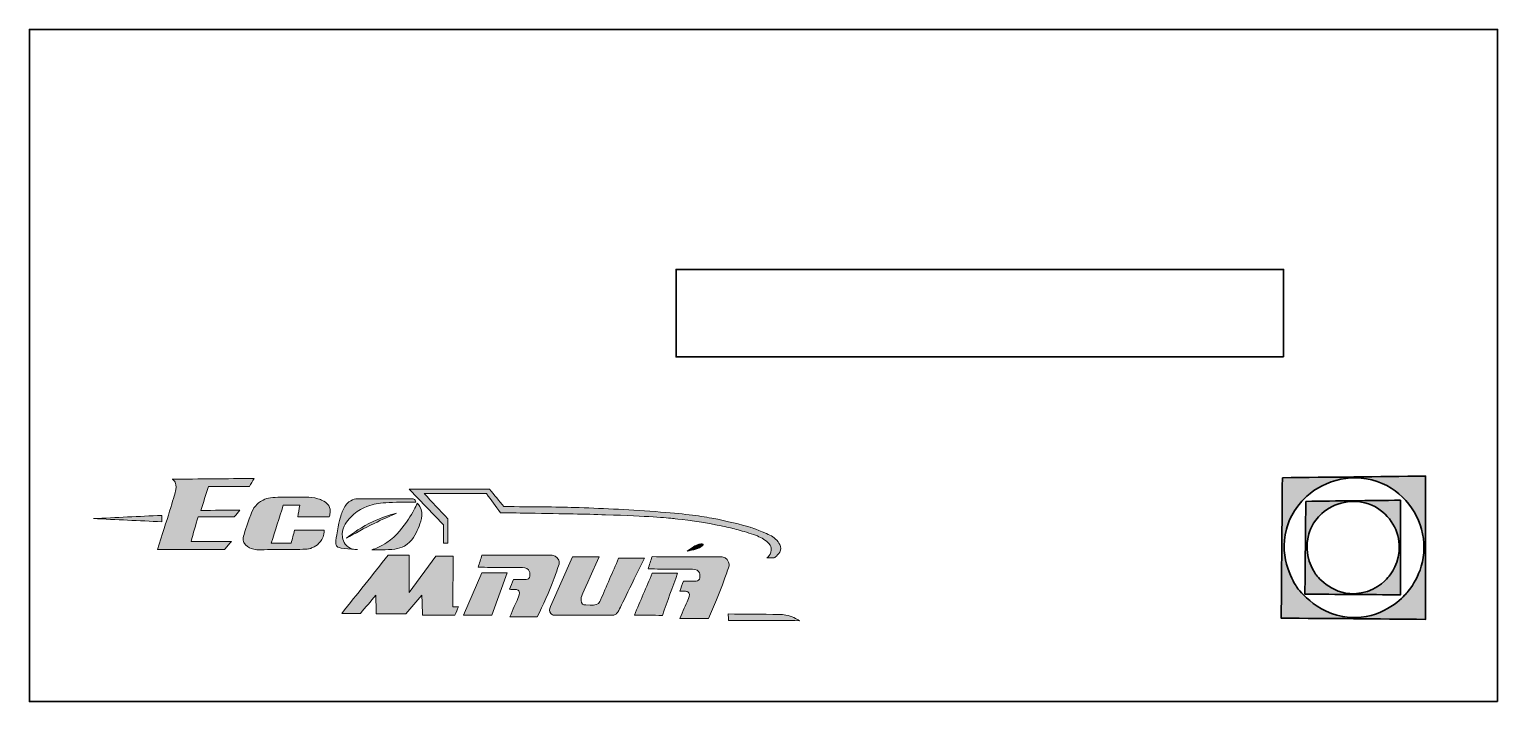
# Model space of a CAD drawing. Header units: centimetres. Extents: x 4.4 to 35.6, y -27.8 to -2.2.
# Drawn here: x 25.32 to 35.4, y -27.66 to -23.05 of the extents above; entities that cross this region are included whole.
import ezdxf

# ---------------------------------------------------------------- set-up
doc = ezdxf.new("R2010")
doc.units = ezdxf.units.CM
doc.header["$MEASUREMENT"] = 0
doc.layers.add('Camada 1', color=7, linetype='Continuous', lineweight=0)

msp = doc.modelspace()

# ---------------------------------------------------------------- hatches: boundary and pattern name
at = {"layer": 'Camada 1', "true_color": 0x1d1d1b, "transparency": 33554687}
h = msp.add_hatch(color=250, dxfattribs=at)
h.dxf.hatch_style = 2
edge = h.paths.add_edge_path()
edge.add_spline(control_points=[(34.77, -26.918), (34.748, -26.943), (34.624, -27.08), (34.421, -27.085), (34.172, -27.09), (34.029, -26.891), (34.017, -26.875), (34.002, -26.853), (33.89, -26.686), (33.946, -26.478), (33.955, -26.445), (33.987, -26.34), (34.085, -26.253), (34.208, -26.142), (34.412, -26.081), (34.604, -26.165), (34.772, -26.239), (34.878, -26.403), (34.889, -26.574), (34.901, -26.762), (34.793, -26.892), (34.77, -26.918)], knot_values=[0, 0, 0, 0, 1, 1, 1, 2, 2, 2, 3, 3, 3, 4, 4, 4, 5, 5, 5, 6, 6, 6, 7, 7, 7, 7], degree=3, periodic=0)
edge = h.paths.add_edge_path()
edge.add_spline(control_points=[(33.918, -26.126), (33.916, -26.447), (33.913, -26.768), (33.91, -27.089), (34.24, -27.091), (34.571, -27.094), (34.901, -27.097), (34.901, -26.769), (34.901, -26.441), (34.901, -26.114), (34.573, -26.118), (34.246, -26.122), (33.918, -26.126)], knot_values=[0, 0, 0, 0, 1, 1, 1, 2, 2, 2, 3, 3, 3, 4, 4, 4, 4], degree=3, periodic=0)
at = {"layer": 'Camada 1', "true_color": 0x1a1413, "transparency": 33554687}
h = msp.add_hatch(color=250, dxfattribs=at)
h.dxf.hatch_style = 2
edge = h.paths.add_edge_path()
edge.add_spline(control_points=[(26.3, -26.136), (26.306, -26.139), (26.315, -26.146), (26.321, -26.157), (26.333, -26.179), (26.327, -26.205), (26.324, -26.218), (26.313, -26.258), (26.267, -26.412), (26.199, -26.619), (26.353, -26.619), (26.506, -26.619), (26.66, -26.619), (26.676, -26.601), (26.691, -26.582), (26.707, -26.564), (26.614, -26.564), (26.522, -26.564), (26.43, -26.563), (26.446, -26.507), (26.462, -26.451), (26.478, -26.394), (26.561, -26.394), (26.644, -26.395), (26.727, -26.395), (26.74, -26.38), (26.752, -26.364), (26.764, -26.349), (26.675, -26.349), (26.587, -26.349), (26.498, -26.35), (26.515, -26.295), (26.532, -26.241), (26.55, -26.187), (26.643, -26.187), (26.737, -26.187), (26.831, -26.187), (26.842, -26.168), (26.852, -26.149), (26.863, -26.131), (26.675, -26.132), (26.488, -26.134), (26.3, -26.136)], knot_values=[0, 0, 0, 0, 1, 1, 1, 2, 2, 2, 3, 3, 3, 4, 4, 4, 5, 5, 5, 6, 6, 6, 7, 7, 7, 8, 8, 8, 9, 9, 9, 10, 10, 10, 11, 11, 11, 12, 12, 12, 13, 13, 13, 14, 14, 14, 14], degree=3, periodic=0)
h = msp.add_hatch(color=250, dxfattribs=at)
h.dxf.hatch_style = 2
edge = h.paths.add_edge_path()
edge.add_spline(control_points=[(27.162, -26.395), (27.234, -26.394), (27.306, -26.394), (27.378, -26.394), (27.381, -26.387), (27.394, -26.349), (27.375, -26.317), (27.363, -26.298), (27.342, -26.287), (27.331, -26.281), (27.324, -26.278), (27.315, -26.274), (27.301, -26.27), (27.27, -26.261), (27.245, -26.26), (27.221, -26.259), (27.185, -26.258), (27.17, -26.259), (27.125, -26.259), (27.067, -26.259), (27.074, -26.258), (27.047, -26.259), (26.987, -26.261), (26.957, -26.262), (26.924, -26.279), (26.899, -26.291), (26.884, -26.307), (26.874, -26.318), (26.858, -26.335), (26.845, -26.354), (26.802, -26.488), (26.789, -26.531), (26.783, -26.55), (26.793, -26.57), (26.804, -26.594), (26.829, -26.605), (26.843, -26.611), (26.867, -26.621), (26.884, -26.62), (26.955, -26.619), (26.987, -26.619), (27.018, -26.619), (27.05, -26.619), (27.1, -26.618), (27.117, -26.618), (27.148, -26.618), (27.23, -26.616), (27.24, -26.614), (27.251, -26.61), (27.266, -26.604), (27.305, -26.59), (27.327, -26.55), (27.342, -26.524), (27.343, -26.499), (27.343, -26.485), (27.275, -26.485), (27.208, -26.485), (27.14, -26.485), (27.133, -26.515), (27.125, -26.545), (27.117, -26.575), (27.072, -26.575), (27.026, -26.575), (26.981, -26.574), (27.008, -26.488), (27.036, -26.402), (27.063, -26.315), (27.101, -26.315), (27.138, -26.315), (27.176, -26.315), (27.171, -26.342), (27.167, -26.368), (27.162, -26.395)], knot_values=[0, 0, 0, 0, 1, 1, 1, 2, 2, 2, 3, 3, 3, 4, 4, 4, 5, 5, 5, 6, 6, 6, 7, 7, 7, 8, 8, 8, 9, 9, 9, 10, 10, 10, 11, 11, 11, 12, 12, 12, 13, 13, 13, 14, 14, 14, 15, 15, 15, 16, 16, 16, 17, 17, 17, 18, 18, 18, 19, 19, 19, 20, 20, 20, 21, 21, 21, 22, 22, 22, 23, 23, 23, 24, 24, 24, 24], degree=3, periodic=0)
h = msp.add_hatch(color=250, dxfattribs=at)
h.dxf.hatch_style = 2
edge = h.paths.add_edge_path()
edge.add_spline(control_points=[(27.573, -26.619), (27.565, -26.619), (27.528, -26.62), (27.499, -26.593), (27.468, -26.564), (27.468, -26.524), (27.468, -26.512), (27.468, -26.459), (27.503, -26.421), (27.525, -26.398), (27.583, -26.335), (27.655, -26.315), (27.687, -26.307), (27.722, -26.298), (27.762, -26.297), (27.841, -26.294), (27.895, -26.292), (27.941, -26.292), (27.973, -26.293), (27.972, -26.291), (27.972, -26.281), (27.963, -26.275), (27.958, -26.271), (27.952, -26.271), (27.95, -26.271), (27.82, -26.271), (27.69, -26.271), (27.56, -26.271), (27.548, -26.274), (27.53, -26.279), (27.513, -26.292), (27.498, -26.303), (27.485, -26.319), (27.468, -26.359), (27.459, -26.382), (27.45, -26.409), (27.435, -26.489), (27.42, -26.569), (27.421, -26.587), (27.432, -26.598), (27.439, -26.604), (27.446, -26.607), (27.48, -26.611), (27.517, -26.616), (27.548, -26.618), (27.573, -26.619)], knot_values=[0, 0, 0, 0, 1, 1, 1, 2, 2, 2, 3, 3, 3, 4, 4, 4, 5, 5, 5, 6, 6, 6, 7, 7, 7, 8, 8, 8, 9, 9, 9, 10, 10, 10, 11, 11, 11, 12, 12, 12, 13, 13, 13, 14, 14, 14, 15, 15, 15, 15], degree=3, periodic=0)
h = msp.add_hatch(color=250, dxfattribs=at)
h.dxf.hatch_style = 2
edge = h.paths.add_edge_path()
edge.add_spline(control_points=[(28.191, -26.407), (28.191, -26.463), (28.191, -26.519), (28.191, -26.575), (28.191, -26.575), (28.162, -26.575), (28.162, -26.575), (28.162, -26.575), (28.162, -26.448), (28.162, -26.448), (28.162, -26.448), (27.926, -26.204), (27.926, -26.204), (27.926, -26.204), (28.478, -26.204), (28.478, -26.204), (28.511, -26.244), (28.544, -26.284), (28.577, -26.324), (28.771, -26.324), (28.935, -26.326), (29.062, -26.33), (29.234, -26.335), (29.415, -26.343), (29.616, -26.358), (29.814, -26.373), (29.909, -26.386), (30.004, -26.403), (30.113, -26.424), (30.203, -26.447), (30.266, -26.465), (30.266, -26.465), (30.296, -26.473), (30.378, -26.509), (30.41, -26.523), (30.437, -26.536), (30.458, -26.565), (30.466, -26.576), (30.476, -26.591), (30.476, -26.61), (30.475, -26.648), (30.436, -26.672), (30.432, -26.674), (30.415, -26.674), (30.399, -26.674), (30.382, -26.674), (30.388, -26.67), (30.397, -26.663), (30.403, -26.651), (30.414, -26.631), (30.412, -26.61), (30.408, -26.597), (30.404, -26.585), (30.395, -26.57), (30.358, -26.547), (30.331, -26.53), (30.306, -26.52), (30.257, -26.505), (30.214, -26.491), (30.178, -26.482), (30.146, -26.474), (30.135, -26.471), (30.089, -26.46), (30.041, -26.45), (29.896, -26.421), (29.745, -26.406), (29.745, -26.406), (29.691, -26.4), (29.57, -26.389), (29.275, -26.38), (29.13, -26.375), (29.002, -26.373), (28.745, -26.369), (28.665, -26.367), (28.599, -26.366), (28.553, -26.366), (28.521, -26.322), (28.49, -26.279), (28.458, -26.235), (28.315, -26.234), (28.172, -26.233), (28.029, -26.233), (28.083, -26.291), (28.137, -26.349), (28.191, -26.407)], knot_values=[0, 0, 0, 0, 1, 1, 1, 2, 2, 2, 3, 3, 3, 4, 4, 4, 5, 5, 5, 6, 6, 6, 7, 7, 7, 8, 8, 8, 9, 9, 9, 10, 10, 10, 11, 11, 11, 12, 12, 12, 13, 13, 13, 14, 14, 14, 15, 15, 15, 16, 16, 16, 17, 17, 17, 18, 18, 18, 19, 19, 19, 20, 20, 20, 21, 21, 21, 22, 22, 22, 23, 23, 23, 24, 24, 24, 25, 25, 25, 26, 26, 26, 27, 27, 27, 28, 28, 28, 28], degree=3, periodic=0)
at = {"layer": 'Camada 1', "true_color": 0x1d1d1b, "transparency": 33554687}
h = msp.add_hatch(color=250, dxfattribs=at)
h.dxf.hatch_style = 2
edge = h.paths.add_edge_path()
edge.add_spline(control_points=[(34.642, -26.811), (34.627, -26.828), (34.545, -26.918), (34.411, -26.921), (34.246, -26.925), (34.152, -26.793), (34.144, -26.783), (34.134, -26.768), (34.06, -26.658), (34.097, -26.521), (34.103, -26.499), (34.124, -26.429), (34.189, -26.371), (34.27, -26.299), (34.405, -26.258), (34.532, -26.314), (34.643, -26.363), (34.713, -26.471), (34.72, -26.584), (34.728, -26.708), (34.657, -26.794), (34.642, -26.811)], knot_values=[0, 0, 0, 0, 1, 1, 1, 2, 2, 2, 3, 3, 3, 4, 4, 4, 5, 5, 5, 6, 6, 6, 7, 7, 7, 7], degree=3, periodic=0)
edge = h.paths.add_edge_path()
edge.add_spline(control_points=[(34.079, -26.288), (34.077, -26.5), (34.075, -26.712), (34.073, -26.924), (34.292, -26.926), (34.51, -26.927), (34.728, -26.929), (34.728, -26.713), (34.728, -26.496), (34.728, -26.28), (34.512, -26.282), (34.295, -26.285), (34.079, -26.288)], knot_values=[0, 0, 0, 0, 1, 1, 1, 2, 2, 2, 3, 3, 3, 4, 4, 4, 4], degree=3, periodic=0)
at = {"layer": 'Camada 1', "true_color": 0x1a1413, "transparency": 33554687}
h = msp.add_hatch(color=250, dxfattribs=at)
h.dxf.hatch_style = 2
edge = h.paths.add_edge_path()
edge.add_spline(control_points=[(26.229, -26.384), (26.23, -26.398), (26.23, -26.413), (26.23, -26.428), (26.073, -26.42), (25.917, -26.413), (25.76, -26.406), (25.916, -26.399), (26.073, -26.391), (26.229, -26.384)], knot_values=[0, 0, 0, 0, 1, 1, 1, 2, 2, 2, 3, 3, 3, 3], degree=3, periodic=0)
h = msp.add_hatch(color=250, dxfattribs=at)
h.dxf.hatch_style = 2
edge = h.paths.add_edge_path()
edge.add_spline(control_points=[(27.841, -26.369), (27.792, -26.39), (27.74, -26.413), (27.687, -26.439), (27.619, -26.472), (27.555, -26.507), (27.496, -26.541), (27.541, -26.505), (27.602, -26.462), (27.679, -26.426), (27.739, -26.398), (27.794, -26.381), (27.841, -26.369)], knot_values=[0, 0, 0, 0, 1, 1, 1, 2, 2, 2, 3, 3, 3, 4, 4, 4, 4], degree=3, periodic=0)
h = msp.add_hatch(color=250, dxfattribs=at)
h.dxf.hatch_style = 2
edge = h.paths.add_edge_path()
edge.add_spline(control_points=[(27.983, -26.301), (27.971, -26.327), (27.951, -26.365), (27.922, -26.409), (27.885, -26.464), (27.845, -26.523), (27.774, -26.57), (27.733, -26.597), (27.695, -26.612), (27.671, -26.62), (27.686, -26.62), (27.708, -26.621), (27.735, -26.621), (27.811, -26.618), (27.853, -26.617), (27.894, -26.594), (27.95, -26.564), (27.973, -26.51), (27.989, -26.473), (28.003, -26.439), (28.031, -26.374), (28.001, -26.324), (27.995, -26.313), (27.988, -26.306), (27.983, -26.301)], knot_values=[0, 0, 0, 0, 1, 1, 1, 2, 2, 2, 3, 3, 3, 4, 4, 4, 5, 5, 5, 6, 6, 6, 7, 7, 7, 8, 8, 8, 8], degree=3, periodic=0)
h = msp.add_hatch(color=250, dxfattribs=at)
h.dxf.hatch_style = 2
edge = h.paths.add_edge_path()
edge.add_spline(control_points=[(29.834, -26.629), (29.855, -26.613), (29.874, -26.602), (29.888, -26.593), (29.894, -26.59), (29.908, -26.582), (29.927, -26.58), (29.932, -26.579), (29.943, -26.578), (29.945, -26.581), (29.947, -26.586), (29.931, -26.598), (29.919, -26.606), (29.902, -26.615), (29.887, -26.618), (29.865, -26.623), (29.852, -26.626), (29.842, -26.628), (29.834, -26.629)], knot_values=[0, 0, 0, 0, 1, 1, 1, 2, 2, 2, 3, 3, 3, 4, 4, 4, 5, 5, 5, 6, 6, 6, 6], degree=3, periodic=0)
h = msp.add_hatch(color=250, dxfattribs=at)
h.dxf.hatch_style = 2
edge = h.paths.add_edge_path()
edge.add_spline(control_points=[(27.464, -27.057), (27.507, -27.057), (27.549, -27.057), (27.592, -27.057), (27.627, -27.015), (27.663, -26.973), (27.698, -26.931), (27.699, -26.973), (27.7, -27.016), (27.701, -27.058), (27.769, -27.058), (27.837, -27.058), (27.905, -27.058), (27.941, -27.016), (27.978, -26.973), (28.014, -26.931), (28.016, -26.977), (28.017, -27.023), (28.018, -27.068), (28.092, -27.068), (28.167, -27.068), (28.241, -27.068), (28.249, -27.049), (28.257, -27.03), (28.266, -27.01), (28.266, -27.01), (28.226, -27.01), (28.226, -27.01), (28.226, -27.01), (28.229, -26.663), (28.229, -26.663), (28.229, -26.663), (28.11, -26.663), (28.11, -26.663), (28.11, -26.663), (27.926, -26.913), (27.926, -26.913), (27.926, -26.913), (27.926, -26.657), (27.926, -26.657), (27.926, -26.657), (27.782, -26.657), (27.782, -26.657), (27.676, -26.791), (27.57, -26.924), (27.464, -27.057)], knot_values=[0, 0, 0, 0, 1, 1, 1, 2, 2, 2, 3, 3, 3, 4, 4, 4, 5, 5, 5, 6, 6, 6, 7, 7, 7, 8, 8, 8, 9, 9, 9, 10, 10, 10, 11, 11, 11, 12, 12, 12, 13, 13, 13, 14, 14, 14, 15, 15, 15, 15], degree=3, periodic=0)
h = msp.add_hatch(color=250, dxfattribs=at)
h.dxf.hatch_style = 2
edge = h.paths.add_edge_path()
edge.add_spline(control_points=[(28.643, -26.823), (28.634, -26.846), (28.625, -26.868), (28.616, -26.891), (28.62, -26.891), (28.629, -26.891), (28.641, -26.892), (28.654, -26.892), (28.661, -26.892), (28.668, -26.895), (28.671, -26.896), (28.676, -26.899), (28.68, -26.902), (28.691, -26.915), (28.677, -26.944), (28.673, -26.954), (28.658, -26.987), (28.64, -27.028), (28.618, -27.079), (28.681, -27.079), (28.743, -27.079), (28.805, -27.08), (28.846, -27), (28.886, -26.911), (28.922, -26.814), (28.934, -26.782), (28.945, -26.75), (28.955, -26.719), (28.956, -26.713), (28.957, -26.703), (28.953, -26.692), (28.942, -26.664), (28.911, -26.657), (28.908, -26.657), (28.748, -26.657), (28.587, -26.656), (28.426, -26.656), (28.418, -26.684), (28.409, -26.712), (28.4, -26.74), (28.457, -26.74), (28.515, -26.741), (28.572, -26.741), (28.599, -26.741), (28.637, -26.741), (28.685, -26.741), (28.711, -26.741), (28.734, -26.742), (28.746, -26.758), (28.755, -26.768), (28.755, -26.783), (28.755, -26.787), (28.755, -26.792), (28.756, -26.808), (28.746, -26.818), (28.738, -26.825), (28.728, -26.825), (28.7, -26.824), (28.688, -26.824), (28.668, -26.823), (28.643, -26.823)], knot_values=[0, 0, 0, 0, 1, 1, 1, 2, 2, 2, 3, 3, 3, 4, 4, 4, 5, 5, 5, 6, 6, 6, 7, 7, 7, 8, 8, 8, 9, 9, 9, 10, 10, 10, 11, 11, 11, 12, 12, 12, 13, 13, 13, 14, 14, 14, 15, 15, 15, 16, 16, 16, 17, 17, 17, 18, 18, 18, 19, 19, 19, 20, 20, 20, 20], degree=3, periodic=0)
h = msp.add_hatch(color=250, dxfattribs=at)
h.dxf.hatch_style = 2
edge = h.paths.add_edge_path()
edge.add_spline(control_points=[(29.23, -26.668), (29.168, -26.805), (29.123, -26.906), (29.113, -26.929), (29.112, -26.93), (29.109, -26.937), (29.108, -26.947), (29.107, -26.951), (29.102, -26.981), (29.117, -26.993), (29.123, -26.997), (29.128, -26.998), (29.14, -26.998), (29.185, -27), (29.208, -27), (29.221, -26.991), (29.226, -26.987), (29.234, -26.979), (29.239, -26.966), (29.281, -26.87), (29.322, -26.774), (29.364, -26.678), (29.423, -26.677), (29.482, -26.677), (29.541, -26.677), (29.441, -26.883), (29.367, -27.034), (29.359, -27.047), (29.353, -27.056), (29.345, -27.062), (29.345, -27.062), (29.339, -27.066), (29.333, -27.068), (29.33, -27.068), (29.193, -27.068), (29.057, -27.068), (28.92, -27.068), (28.916, -27.068), (28.905, -27.065), (28.898, -27.056), (28.888, -27.044), (28.887, -27.025), (28.896, -27.009), (28.896, -27.009), (29.048, -26.668), (29.048, -26.668), (29.048, -26.668), (29.23, -26.668), (29.23, -26.668)], knot_values=[0, 0, 0, 0, 1, 1, 1, 2, 2, 2, 3, 3, 3, 4, 4, 4, 5, 5, 5, 6, 6, 6, 7, 7, 7, 8, 8, 8, 9, 9, 9, 10, 10, 10, 11, 11, 11, 12, 12, 12, 13, 13, 13, 14, 14, 14, 15, 15, 15, 16, 16, 16, 16], degree=3, periodic=0)
h = msp.add_hatch(color=250, dxfattribs=at)
h.dxf.hatch_style = 2
edge = h.paths.add_edge_path()
edge.add_spline(control_points=[(29.81, -26.834), (29.801, -26.857), (29.792, -26.88), (29.783, -26.903), (29.786, -26.903), (29.795, -26.903), (29.808, -26.903), (29.821, -26.904), (29.828, -26.904), (29.834, -26.907), (29.837, -26.908), (29.843, -26.91), (29.846, -26.914), (29.857, -26.927), (29.844, -26.956), (29.84, -26.965), (29.824, -26.998), (29.807, -27.039), (29.785, -27.09), (29.85, -27.09), (29.915, -27.091), (29.98, -27.091), (30.018, -27.008), (30.054, -26.919), (30.089, -26.825), (30.1, -26.794), (30.111, -26.762), (30.122, -26.731), (30.123, -26.725), (30.123, -26.715), (30.119, -26.704), (30.109, -26.676), (30.078, -26.669), (30.075, -26.669), (29.914, -26.668), (29.754, -26.668), (29.593, -26.667), (29.584, -26.695), (29.575, -26.723), (29.567, -26.751), (29.624, -26.752), (29.681, -26.752), (29.738, -26.753), (29.766, -26.752), (29.803, -26.752), (29.852, -26.753), (29.877, -26.753), (29.901, -26.753), (29.913, -26.769), (29.921, -26.78), (29.922, -26.795), (29.922, -26.798), (29.922, -26.804), (29.922, -26.82), (29.913, -26.829), (29.905, -26.837), (29.894, -26.836), (29.867, -26.836), (29.855, -26.835), (29.835, -26.835), (29.81, -26.834)], knot_values=[0, 0, 0, 0, 1, 1, 1, 2, 2, 2, 3, 3, 3, 4, 4, 4, 5, 5, 5, 6, 6, 6, 7, 7, 7, 8, 8, 8, 9, 9, 9, 10, 10, 10, 11, 11, 11, 12, 12, 12, 13, 13, 13, 14, 14, 14, 15, 15, 15, 16, 16, 16, 17, 17, 17, 18, 18, 18, 19, 19, 19, 20, 20, 20, 20], degree=3, periodic=0)
h = msp.add_hatch(color=250, dxfattribs=at)
h.dxf.hatch_style = 2
h.paths.add_polyline_path([(28.6, -26.779), (28.493, -27.068), (28.3, -27.068), (28.425, -26.779)])
h = msp.add_hatch(color=250, dxfattribs=at)
h.dxf.hatch_style = 2
edge = h.paths.add_edge_path()
edge.add_spline(control_points=[(29.769, -26.78), (29.734, -26.877), (29.699, -26.973), (29.664, -27.07), (29.6, -27.069), (29.536, -27.068), (29.472, -27.068), (29.513, -26.972), (29.554, -26.876), (29.595, -26.78), (29.653, -26.78), (29.711, -26.78), (29.769, -26.78)], knot_values=[0, 0, 0, 0, 1, 1, 1, 2, 2, 2, 3, 3, 3, 4, 4, 4, 4], degree=3, periodic=0)
h = msp.add_hatch(color=250, dxfattribs=at)
h.dxf.hatch_style = 2
edge = h.paths.add_edge_path()
edge.add_spline(control_points=[(30.115, -27.06), (30.116, -27.075), (30.118, -27.09), (30.119, -27.104), (30.281, -27.105), (30.443, -27.105), (30.604, -27.106), (30.584, -27.093), (30.553, -27.076), (30.512, -27.068), (30.495, -27.065), (30.479, -27.064), (30.465, -27.063), (30.348, -27.062), (30.232, -27.061), (30.115, -27.06)], knot_values=[0, 0, 0, 0, 1, 1, 1, 2, 2, 2, 3, 3, 3, 4, 4, 4, 5, 5, 5, 5], degree=3, periodic=0)

# ---------------------------------------------------------------- linework, layer by layer
at = {"layer": 'Camada 1', "color": 250, "lineweight": 35, "true_color": 0x1d1d1b}
for points in [[(35.395, -27.661), (25.321, -27.661), (25.321, -23.051), (35.395, -23.051)], [(33.926, -25.297), (29.758, -25.297), (29.758, -24.697), (33.926, -24.697)]]:
    msp.add_lwpolyline(points, close=True, dxfattribs=at)
at = {"layer": 'Camada 1'}
msp.add_lwpolyline([(28.6, -26.779), (28.493, -27.068), (28.3, -27.068), (28.425, -26.779)], close=True, dxfattribs=at)
at = {"layer": 'Camada 1', "color": 250, "lineweight": 35, "true_color": 0x1d1d1b}
for points, knots in [([(34.77, -26.918), (34.748, -26.943), (34.624, -27.08), (34.421, -27.085), (34.172, -27.09), (34.029, -26.891), (34.017, -26.875), (34.002, -26.853), (33.89, -26.686), (33.946, -26.478), (33.955, -26.445), (33.987, -26.34), (34.085, -26.253), (34.208, -26.142), (34.412, -26.081), (34.604, -26.165), (34.772, -26.239), (34.878, -26.403), (34.889, -26.574), (34.901, -26.762), (34.793, -26.892), (34.77, -26.918)], [0, 0, 0, 0, 1, 1, 1, 2, 2, 2, 3, 3, 3, 4, 4, 4, 5, 5, 5, 6, 6, 6, 7, 7, 7, 7]), ([(33.918, -26.126), (33.916, -26.447), (33.913, -26.768), (33.91, -27.089), (34.24, -27.091), (34.571, -27.094), (34.901, -27.097), (34.901, -26.769), (34.901, -26.441), (34.901, -26.114), (34.573, -26.118), (34.246, -26.122), (33.918, -26.126)], [0, 0, 0, 0, 1, 1, 1, 2, 2, 2, 3, 3, 3, 4, 4, 4, 4]), ([(34.642, -26.811), (34.627, -26.828), (34.545, -26.918), (34.411, -26.921), (34.246, -26.925), (34.152, -26.793), (34.144, -26.783), (34.134, -26.768), (34.06, -26.658), (34.097, -26.521), (34.103, -26.499), (34.124, -26.429), (34.189, -26.371), (34.27, -26.299), (34.405, -26.258), (34.532, -26.314), (34.643, -26.363), (34.713, -26.471), (34.72, -26.584), (34.728, -26.708), (34.657, -26.794), (34.642, -26.811)], [0, 0, 0, 0, 1, 1, 1, 2, 2, 2, 3, 3, 3, 4, 4, 4, 5, 5, 5, 6, 6, 6, 7, 7, 7, 7]), ([(34.079, -26.288), (34.077, -26.5), (34.075, -26.712), (34.073, -26.924), (34.292, -26.926), (34.51, -26.927), (34.728, -26.929), (34.728, -26.713), (34.728, -26.496), (34.728, -26.28), (34.512, -26.282), (34.295, -26.285), (34.079, -26.288)], [0, 0, 0, 0, 1, 1, 1, 2, 2, 2, 3, 3, 3, 4, 4, 4, 4])]:
    msp.add_open_spline(points, degree=3, knots=knots, dxfattribs=at)
at = {"layer": 'Camada 1'}
for points, knots in [([(26.3, -26.136), (26.306, -26.139), (26.315, -26.146), (26.321, -26.157), (26.333, -26.179), (26.327, -26.205), (26.324, -26.218), (26.313, -26.258), (26.267, -26.412), (26.199, -26.619), (26.353, -26.619), (26.506, -26.619), (26.66, -26.619), (26.676, -26.601), (26.691, -26.582), (26.707, -26.564), (26.614, -26.564), (26.522, -26.564), (26.43, -26.563), (26.446, -26.507), (26.462, -26.451), (26.478, -26.394), (26.561, -26.394), (26.644, -26.395), (26.727, -26.395), (26.74, -26.38), (26.752, -26.364), (26.764, -26.349), (26.675, -26.349), (26.587, -26.349), (26.498, -26.35), (26.515, -26.295), (26.532, -26.241), (26.55, -26.187), (26.643, -26.187), (26.737, -26.187), (26.831, -26.187), (26.842, -26.168), (26.852, -26.149), (26.863, -26.131), (26.675, -26.132), (26.488, -26.134), (26.3, -26.136)], [0, 0, 0, 0, 1, 1, 1, 2, 2, 2, 3, 3, 3, 4, 4, 4, 5, 5, 5, 6, 6, 6, 7, 7, 7, 8, 8, 8, 9, 9, 9, 10, 10, 10, 11, 11, 11, 12, 12, 12, 13, 13, 13, 14, 14, 14, 14]), ([(27.162, -26.395), (27.234, -26.394), (27.306, -26.394), (27.378, -26.394), (27.381, -26.387), (27.394, -26.349), (27.375, -26.317), (27.363, -26.298), (27.342, -26.287), (27.331, -26.281), (27.324, -26.278), (27.315, -26.274), (27.301, -26.27), (27.27, -26.261), (27.245, -26.26), (27.221, -26.259), (27.185, -26.258), (27.17, -26.259), (27.125, -26.259), (27.067, -26.259), (27.074, -26.258), (27.047, -26.259), (26.987, -26.261), (26.957, -26.262), (26.924, -26.279), (26.899, -26.291), (26.884, -26.307), (26.874, -26.318), (26.858, -26.335), (26.845, -26.354), (26.802, -26.488), (26.789, -26.531), (26.783, -26.55), (26.793, -26.57), (26.804, -26.594), (26.829, -26.605), (26.843, -26.611), (26.867, -26.621), (26.884, -26.62), (26.955, -26.619), (26.987, -26.619), (27.018, -26.619), (27.05, -26.619), (27.1, -26.618), (27.117, -26.618), (27.148, -26.618), (27.23, -26.616), (27.24, -26.614), (27.251, -26.61), (27.266, -26.604), (27.305, -26.59), (27.327, -26.55), (27.342, -26.524), (27.343, -26.499), (27.343, -26.485), (27.275, -26.485), (27.208, -26.485), (27.14, -26.485), (27.133, -26.515), (27.125, -26.545), (27.117, -26.575), (27.072, -26.575), (27.026, -26.575), (26.981, -26.574), (27.008, -26.488), (27.036, -26.402), (27.063, -26.315), (27.101, -26.315), (27.138, -26.315), (27.176, -26.315), (27.171, -26.342), (27.167, -26.368), (27.162, -26.395)], [0, 0, 0, 0, 1, 1, 1, 2, 2, 2, 3, 3, 3, 4, 4, 4, 5, 5, 5, 6, 6, 6, 7, 7, 7, 8, 8, 8, 9, 9, 9, 10, 10, 10, 11, 11, 11, 12, 12, 12, 13, 13, 13, 14, 14, 14, 15, 15, 15, 16, 16, 16, 17, 17, 17, 18, 18, 18, 19, 19, 19, 20, 20, 20, 21, 21, 21, 22, 22, 22, 23, 23, 23, 24, 24, 24, 24]), ([(27.573, -26.619), (27.565, -26.619), (27.528, -26.62), (27.499, -26.593), (27.468, -26.564), (27.468, -26.524), (27.468, -26.512), (27.468, -26.459), (27.503, -26.421), (27.525, -26.398), (27.583, -26.335), (27.655, -26.315), (27.687, -26.307), (27.722, -26.298), (27.762, -26.297), (27.841, -26.294), (27.895, -26.292), (27.941, -26.292), (27.973, -26.293), (27.972, -26.291), (27.972, -26.281), (27.963, -26.275), (27.958, -26.271), (27.952, -26.271), (27.95, -26.271), (27.82, -26.271), (27.69, -26.271), (27.56, -26.271), (27.548, -26.274), (27.53, -26.279), (27.513, -26.292), (27.498, -26.303), (27.485, -26.319), (27.468, -26.359), (27.459, -26.382), (27.45, -26.409), (27.435, -26.489), (27.42, -26.569), (27.421, -26.587), (27.432, -26.598), (27.439, -26.604), (27.446, -26.607), (27.48, -26.611), (27.517, -26.616), (27.548, -26.618), (27.573, -26.619)], [0, 0, 0, 0, 1, 1, 1, 2, 2, 2, 3, 3, 3, 4, 4, 4, 5, 5, 5, 6, 6, 6, 7, 7, 7, 8, 8, 8, 9, 9, 9, 10, 10, 10, 11, 11, 11, 12, 12, 12, 13, 13, 13, 14, 14, 14, 15, 15, 15, 15]), ([(28.191, -26.407), (28.191, -26.463), (28.191, -26.519), (28.191, -26.575), (28.191, -26.575), (28.162, -26.575), (28.162, -26.575), (28.162, -26.575), (28.162, -26.448), (28.162, -26.448), (28.162, -26.448), (27.926, -26.204), (27.926, -26.204), (27.926, -26.204), (28.478, -26.204), (28.478, -26.204), (28.511, -26.244), (28.544, -26.284), (28.577, -26.324), (28.771, -26.324), (28.935, -26.326), (29.062, -26.33), (29.234, -26.335), (29.415, -26.343), (29.616, -26.358), (29.814, -26.373), (29.909, -26.386), (30.004, -26.403), (30.113, -26.424), (30.203, -26.447), (30.266, -26.465), (30.266, -26.465), (30.296, -26.473), (30.378, -26.509), (30.41, -26.523), (30.437, -26.536), (30.458, -26.565), (30.466, -26.576), (30.476, -26.591), (30.476, -26.61), (30.475, -26.648), (30.436, -26.672), (30.432, -26.674), (30.415, -26.674), (30.399, -26.674), (30.382, -26.674), (30.388, -26.67), (30.397, -26.663), (30.403, -26.651), (30.414, -26.631), (30.412, -26.61), (30.408, -26.597), (30.404, -26.585), (30.395, -26.57), (30.358, -26.547), (30.331, -26.53), (30.306, -26.52), (30.257, -26.505), (30.214, -26.491), (30.178, -26.482), (30.146, -26.474), (30.135, -26.471), (30.089, -26.46), (30.041, -26.45), (29.896, -26.421), (29.745, -26.406), (29.745, -26.406), (29.691, -26.4), (29.57, -26.389), (29.275, -26.38), (29.13, -26.375), (29.002, -26.373), (28.745, -26.369), (28.665, -26.367), (28.599, -26.366), (28.553, -26.366), (28.521, -26.322), (28.49, -26.279), (28.458, -26.235), (28.315, -26.234), (28.172, -26.233), (28.029, -26.233), (28.083, -26.291), (28.137, -26.349), (28.191, -26.407)], [0, 0, 0, 0, 1, 1, 1, 2, 2, 2, 3, 3, 3, 4, 4, 4, 5, 5, 5, 6, 6, 6, 7, 7, 7, 8, 8, 8, 9, 9, 9, 10, 10, 10, 11, 11, 11, 12, 12, 12, 13, 13, 13, 14, 14, 14, 15, 15, 15, 16, 16, 16, 17, 17, 17, 18, 18, 18, 19, 19, 19, 20, 20, 20, 21, 21, 21, 22, 22, 22, 23, 23, 23, 24, 24, 24, 25, 25, 25, 26, 26, 26, 27, 27, 27, 28, 28, 28, 28]), ([(26.229, -26.384), (26.23, -26.398), (26.23, -26.413), (26.23, -26.428), (26.073, -26.42), (25.917, -26.413), (25.76, -26.406), (25.916, -26.399), (26.073, -26.391), (26.229, -26.384)], [0, 0, 0, 0, 1, 1, 1, 2, 2, 2, 3, 3, 3, 3]), ([(27.841, -26.369), (27.792, -26.39), (27.74, -26.413), (27.687, -26.439), (27.619, -26.472), (27.555, -26.507), (27.496, -26.541), (27.541, -26.505), (27.602, -26.462), (27.679, -26.426), (27.739, -26.398), (27.794, -26.381), (27.841, -26.369)], [0, 0, 0, 0, 1, 1, 1, 2, 2, 2, 3, 3, 3, 4, 4, 4, 4]), ([(27.983, -26.301), (27.971, -26.327), (27.951, -26.365), (27.922, -26.409), (27.885, -26.464), (27.845, -26.523), (27.774, -26.57), (27.733, -26.597), (27.695, -26.612), (27.671, -26.62), (27.686, -26.62), (27.708, -26.621), (27.735, -26.621), (27.811, -26.618), (27.853, -26.617), (27.894, -26.594), (27.95, -26.564), (27.973, -26.51), (27.989, -26.473), (28.003, -26.439), (28.031, -26.374), (28.001, -26.324), (27.995, -26.313), (27.988, -26.306), (27.983, -26.301)], [0, 0, 0, 0, 1, 1, 1, 2, 2, 2, 3, 3, 3, 4, 4, 4, 5, 5, 5, 6, 6, 6, 7, 7, 7, 8, 8, 8, 8]), ([(29.834, -26.629), (29.855, -26.613), (29.874, -26.602), (29.888, -26.593), (29.894, -26.59), (29.908, -26.582), (29.927, -26.58), (29.932, -26.579), (29.943, -26.578), (29.945, -26.581), (29.947, -26.586), (29.931, -26.598), (29.919, -26.606), (29.902, -26.615), (29.887, -26.618), (29.865, -26.623), (29.852, -26.626), (29.842, -26.628), (29.834, -26.629)], [0, 0, 0, 0, 1, 1, 1, 2, 2, 2, 3, 3, 3, 4, 4, 4, 5, 5, 5, 6, 6, 6, 6]), ([(27.464, -27.057), (27.507, -27.057), (27.549, -27.057), (27.592, -27.057), (27.627, -27.015), (27.663, -26.973), (27.698, -26.931), (27.699, -26.973), (27.7, -27.016), (27.701, -27.058), (27.769, -27.058), (27.837, -27.058), (27.905, -27.058), (27.941, -27.016), (27.978, -26.973), (28.014, -26.931), (28.016, -26.977), (28.017, -27.023), (28.018, -27.068), (28.092, -27.068), (28.167, -27.068), (28.241, -27.068), (28.249, -27.049), (28.257, -27.03), (28.266, -27.01), (28.266, -27.01), (28.226, -27.01), (28.226, -27.01), (28.226, -27.01), (28.229, -26.663), (28.229, -26.663), (28.229, -26.663), (28.11, -26.663), (28.11, -26.663), (28.11, -26.663), (27.926, -26.913), (27.926, -26.913), (27.926, -26.913), (27.926, -26.657), (27.926, -26.657), (27.926, -26.657), (27.782, -26.657), (27.782, -26.657), (27.676, -26.791), (27.57, -26.924), (27.464, -27.057)], [0, 0, 0, 0, 1, 1, 1, 2, 2, 2, 3, 3, 3, 4, 4, 4, 5, 5, 5, 6, 6, 6, 7, 7, 7, 8, 8, 8, 9, 9, 9, 10, 10, 10, 11, 11, 11, 12, 12, 12, 13, 13, 13, 14, 14, 14, 15, 15, 15, 15]), ([(28.643, -26.823), (28.634, -26.846), (28.625, -26.868), (28.616, -26.891), (28.62, -26.891), (28.629, -26.891), (28.641, -26.892), (28.654, -26.892), (28.661, -26.892), (28.668, -26.895), (28.671, -26.896), (28.676, -26.899), (28.68, -26.902), (28.691, -26.915), (28.677, -26.944), (28.673, -26.954), (28.658, -26.987), (28.64, -27.028), (28.618, -27.079), (28.681, -27.079), (28.743, -27.079), (28.805, -27.08), (28.846, -27), (28.886, -26.911), (28.922, -26.814), (28.934, -26.782), (28.945, -26.75), (28.955, -26.719), (28.956, -26.713), (28.957, -26.703), (28.953, -26.692), (28.942, -26.664), (28.911, -26.657), (28.908, -26.657), (28.748, -26.657), (28.587, -26.656), (28.426, -26.656), (28.418, -26.684), (28.409, -26.712), (28.4, -26.74), (28.457, -26.74), (28.515, -26.741), (28.572, -26.741), (28.599, -26.741), (28.637, -26.741), (28.685, -26.741), (28.711, -26.741), (28.734, -26.742), (28.746, -26.758), (28.755, -26.768), (28.755, -26.783), (28.755, -26.787), (28.755, -26.792), (28.756, -26.808), (28.746, -26.818), (28.738, -26.825), (28.728, -26.825), (28.7, -26.824), (28.688, -26.824), (28.668, -26.823), (28.643, -26.823)], [0, 0, 0, 0, 1, 1, 1, 2, 2, 2, 3, 3, 3, 4, 4, 4, 5, 5, 5, 6, 6, 6, 7, 7, 7, 8, 8, 8, 9, 9, 9, 10, 10, 10, 11, 11, 11, 12, 12, 12, 13, 13, 13, 14, 14, 14, 15, 15, 15, 16, 16, 16, 17, 17, 17, 18, 18, 18, 19, 19, 19, 20, 20, 20, 20]), ([(29.23, -26.668), (29.168, -26.805), (29.123, -26.906), (29.113, -26.929), (29.112, -26.93), (29.109, -26.937), (29.108, -26.947), (29.107, -26.951), (29.102, -26.981), (29.117, -26.993), (29.123, -26.997), (29.128, -26.998), (29.14, -26.998), (29.185, -27), (29.208, -27), (29.221, -26.991), (29.226, -26.987), (29.234, -26.979), (29.239, -26.966), (29.281, -26.87), (29.322, -26.774), (29.364, -26.678), (29.423, -26.677), (29.482, -26.677), (29.541, -26.677), (29.441, -26.883), (29.367, -27.034), (29.359, -27.047), (29.353, -27.056), (29.345, -27.062), (29.345, -27.062), (29.339, -27.066), (29.333, -27.068), (29.33, -27.068), (29.193, -27.068), (29.057, -27.068), (28.92, -27.068), (28.916, -27.068), (28.905, -27.065), (28.898, -27.056), (28.888, -27.044), (28.887, -27.025), (28.896, -27.009), (28.896, -27.009), (29.048, -26.668), (29.048, -26.668), (29.048, -26.668), (29.23, -26.668), (29.23, -26.668)], [0, 0, 0, 0, 1, 1, 1, 2, 2, 2, 3, 3, 3, 4, 4, 4, 5, 5, 5, 6, 6, 6, 7, 7, 7, 8, 8, 8, 9, 9, 9, 10, 10, 10, 11, 11, 11, 12, 12, 12, 13, 13, 13, 14, 14, 14, 15, 15, 15, 16, 16, 16, 16]), ([(29.81, -26.834), (29.801, -26.857), (29.792, -26.88), (29.783, -26.903), (29.786, -26.903), (29.795, -26.903), (29.808, -26.903), (29.821, -26.904), (29.828, -26.904), (29.834, -26.907), (29.837, -26.908), (29.843, -26.91), (29.846, -26.914), (29.857, -26.927), (29.844, -26.956), (29.84, -26.965), (29.824, -26.998), (29.807, -27.039), (29.785, -27.09), (29.85, -27.09), (29.915, -27.091), (29.98, -27.091), (30.018, -27.008), (30.054, -26.919), (30.089, -26.825), (30.1, -26.794), (30.111, -26.762), (30.122, -26.731), (30.123, -26.725), (30.123, -26.715), (30.119, -26.704), (30.109, -26.676), (30.078, -26.669), (30.075, -26.669), (29.914, -26.668), (29.754, -26.668), (29.593, -26.667), (29.584, -26.695), (29.575, -26.723), (29.567, -26.751), (29.624, -26.752), (29.681, -26.752), (29.738, -26.753), (29.766, -26.752), (29.803, -26.752), (29.852, -26.753), (29.877, -26.753), (29.901, -26.753), (29.913, -26.769), (29.921, -26.78), (29.922, -26.795), (29.922, -26.798), (29.922, -26.804), (29.922, -26.82), (29.913, -26.829), (29.905, -26.837), (29.894, -26.836), (29.867, -26.836), (29.855, -26.835), (29.835, -26.835), (29.81, -26.834)], [0, 0, 0, 0, 1, 1, 1, 2, 2, 2, 3, 3, 3, 4, 4, 4, 5, 5, 5, 6, 6, 6, 7, 7, 7, 8, 8, 8, 9, 9, 9, 10, 10, 10, 11, 11, 11, 12, 12, 12, 13, 13, 13, 14, 14, 14, 15, 15, 15, 16, 16, 16, 17, 17, 17, 18, 18, 18, 19, 19, 19, 20, 20, 20, 20]), ([(29.769, -26.78), (29.734, -26.877), (29.699, -26.973), (29.664, -27.07), (29.6, -27.069), (29.536, -27.068), (29.472, -27.068), (29.513, -26.972), (29.554, -26.876), (29.595, -26.78), (29.653, -26.78), (29.711, -26.78), (29.769, -26.78)], [0, 0, 0, 0, 1, 1, 1, 2, 2, 2, 3, 3, 3, 4, 4, 4, 4]), ([(30.115, -27.06), (30.116, -27.075), (30.118, -27.09), (30.119, -27.104), (30.281, -27.105), (30.443, -27.105), (30.604, -27.106), (30.584, -27.093), (30.553, -27.076), (30.512, -27.068), (30.495, -27.065), (30.479, -27.064), (30.465, -27.063), (30.348, -27.062), (30.232, -27.061), (30.115, -27.06)], [0, 0, 0, 0, 1, 1, 1, 2, 2, 2, 3, 3, 3, 4, 4, 4, 5, 5, 5, 5])]:
    msp.add_open_spline(points, degree=3, knots=knots, dxfattribs=at)

doc.saveas('drawing.dxf')
